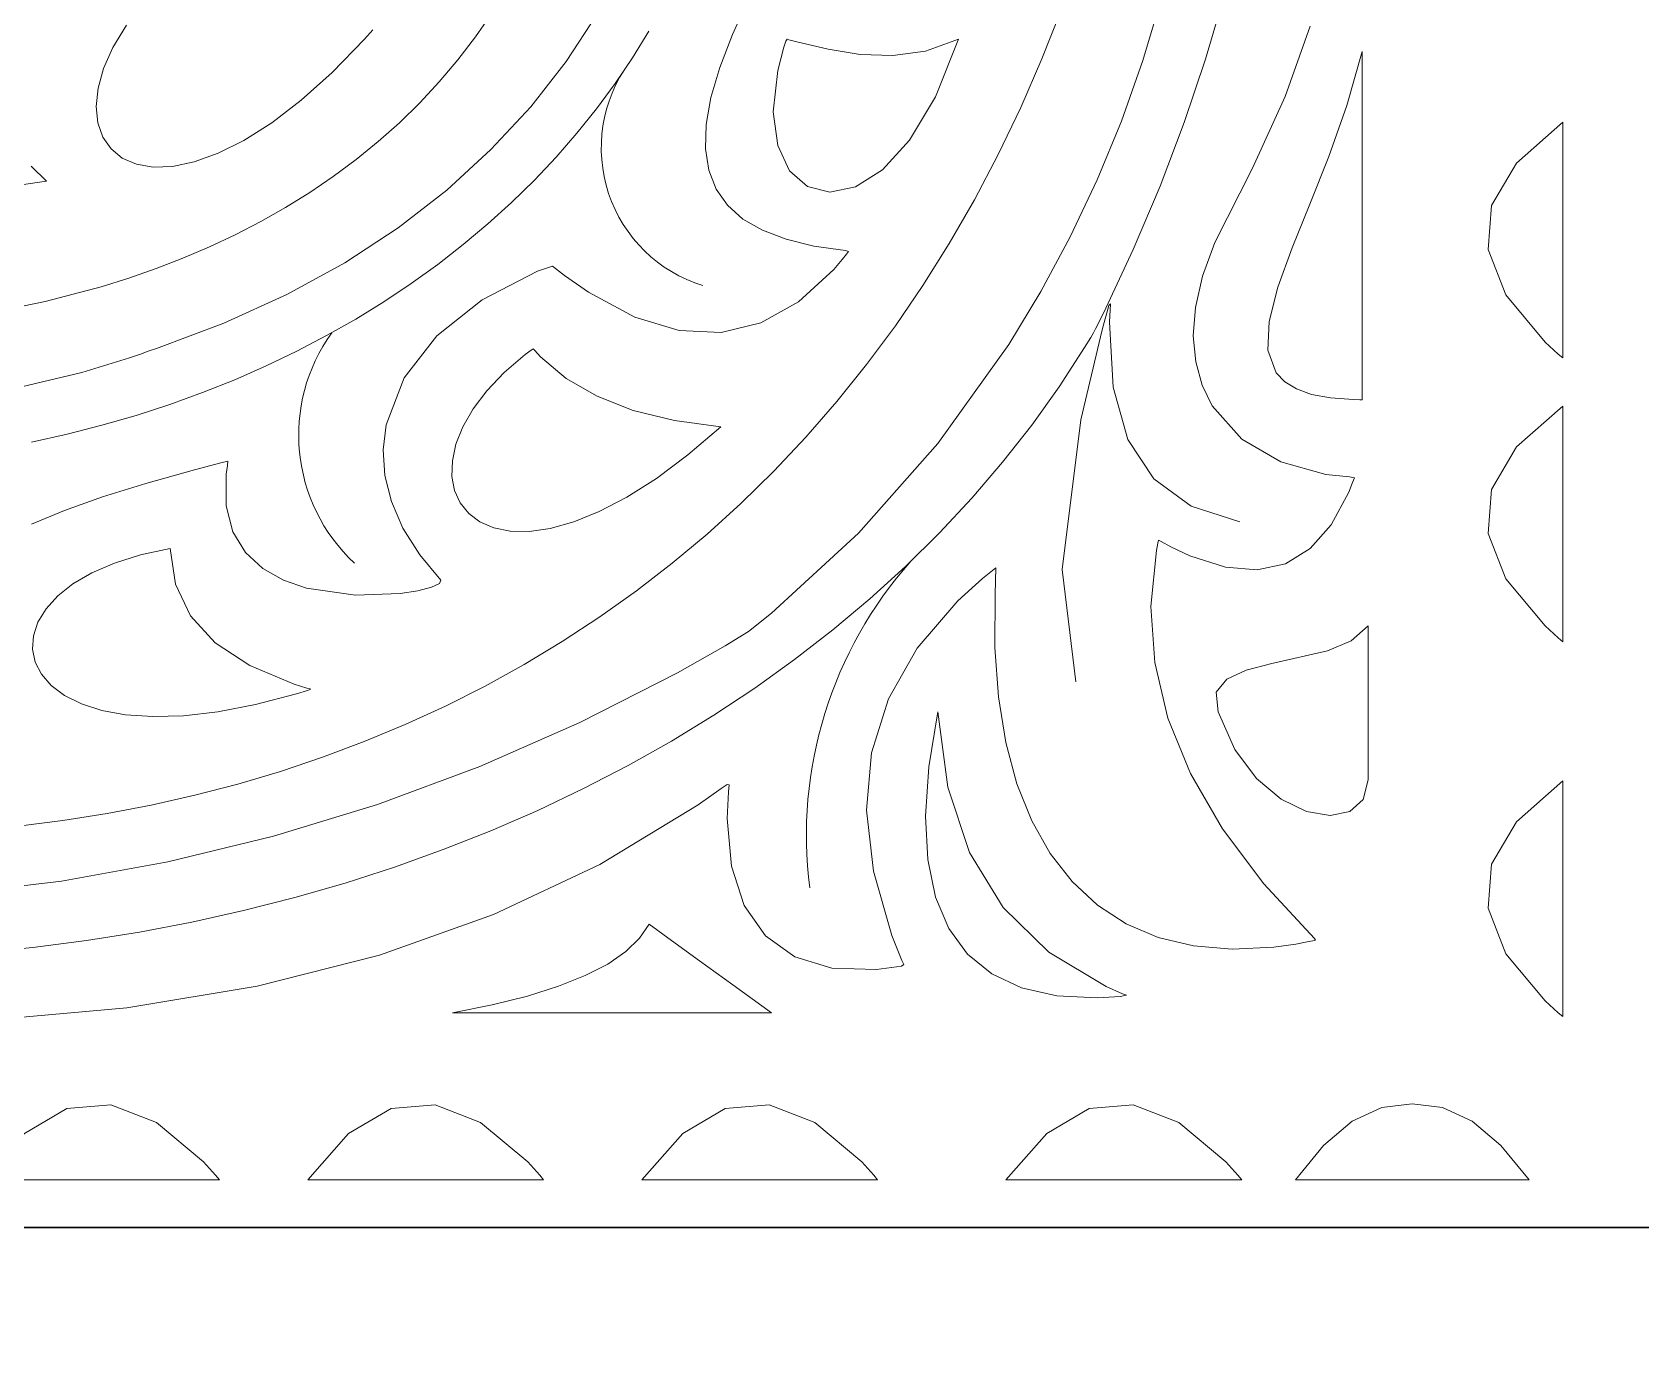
# Model space of a CAD drawing. Header units: inches. Extents: x 249 to 1192, y -18 to 440.
# Drawn here: x 614.4632 to 614.8867, y 260.1059 to 260.4527 of the extents above; entities that cross this region are included whole.
import ezdxf

# ---------------------------------------------------------------- set-up
doc = ezdxf.new("R2010")
doc.units = ezdxf.units.IN
doc.header["$MEASUREMENT"] = 0
doc.layers.add('KACA', color=141, linetype='Continuous', lineweight=30)
doc.layers.add('KOLOM', color=5, linetype='Continuous')

# ---------------------------------------------------------------- blocks, each defined once
blk = doc.blocks.new('GORGA')
blk.add_lwpolyline([(366.59218, 151.19092), (367.59218, 151.19092), (367.59218, 149.19092), (366.59218, 149.19092)], close=True)
blk.add_lwpolyline([(366.59218, 151.19092), (367.59218, 151.19092), (367.59218, 149.19092), (366.59218, 149.19092)], close=True)
at = {"lineweight": 9}
for points in [[(366.73997, 149.51471), (366.74485, 149.49826), (366.75049, 149.48229), (366.75687, 149.4668), (366.76395, 149.45182), (366.77171, 149.43738), (366.78012, 149.42348), (366.79878, 149.39741), (366.81968, 149.37376), (366.84262, 149.35269), (366.84865, 149.34784), (366.85483, 149.34408), (366.86737, 149.33698), (366.89302, 149.32389), (366.91936, 149.31233), (366.94627, 149.30234), (366.97367, 149.29396), (367.00145, 149.28721), (367.0295, 149.28214), (367.05773, 149.27877)], [(366.8885, 149.5104), (366.89667, 149.49795), (366.90598, 149.48606), (366.91644, 149.47476), (366.92807, 149.46412), (366.94089, 149.45417), (366.95492, 149.44498), (366.97019, 149.43658), (366.98671, 149.42904), (367.0045, 149.4224), (367.0061, 149.42186), (367.00689, 149.42157), (367.00846, 149.42101), (367.0116, 149.41993), (367.02409, 149.41604), (367.04863, 149.41027)], [(366.73997, 149.51471), (366.74485, 149.49826), (366.75049, 149.48229), (366.75687, 149.4668), (366.76395, 149.45182), (366.77171, 149.43738), (366.78012, 149.42348), (366.79878, 149.39741), (366.81968, 149.37376), (366.84262, 149.35269), (366.84865, 149.34784), (366.85483, 149.34408), (366.86737, 149.33698), (366.89302, 149.32389), (366.91936, 149.31233), (366.94627, 149.30234), (366.97367, 149.29396), (367.00145, 149.28721), (367.0295, 149.28214), (367.05773, 149.27877)], [(366.8885, 149.5104), (366.89667, 149.49795), (366.90598, 149.48606), (366.91644, 149.47476), (366.92807, 149.46412), (366.94089, 149.45417), (366.95492, 149.44498), (366.97019, 149.43658), (366.98671, 149.42904), (367.0045, 149.4224), (367.0061, 149.42186), (367.00689, 149.42157), (367.00846, 149.42101), (367.0116, 149.41993), (367.02409, 149.41604), (367.04863, 149.41027)], [(367.04009, 149.4655), (367.03342, 149.46642), (367.0375, 149.47038)], [(367.0374, 149.37612), (367.02869, 149.37974), (367.01867, 149.3833), (367.00728, 149.38685), (366.99447, 149.39043), (366.98752, 149.39225), (366.98573, 149.3927), (366.9858, 149.39162), (366.98612, 149.38928), (366.98613, 149.38094), (366.98434, 149.37411), (366.98102, 149.36867), (366.97649, 149.36446), (366.97104, 149.36136), (366.96496, 149.35924), (366.95213, 149.3574), (366.94037, 149.35786), (366.93564, 149.35862), (366.93206, 149.35955), (366.92995, 149.36053), (366.92959, 149.36141), (366.93517, 149.36809), (366.9396, 149.37512), (366.94263, 149.38209), (366.94433, 149.38897), (366.94477, 149.39571), (366.94402, 149.40227), (366.93927, 149.41465), (366.93066, 149.42576), (366.91878, 149.43524), (366.90422, 149.44273), (366.90027, 149.44408), (366.89706, 149.44159), (366.89074, 149.43719), (366.87854, 149.43064), (366.86692, 149.42712), (366.85588, 149.42662), (366.84541, 149.42914), (366.83552, 149.43467), (366.82621, 149.44323), (366.82397, 149.44584), (366.82287, 149.44722), (366.82232, 149.44792), (366.82309, 149.44816), (366.83147, 149.44938), (366.83877, 149.45115), (366.84498, 149.45352), (366.85011, 149.45649), (366.85417, 149.4601), (366.85717, 149.46437), (366.85909, 149.46932), (366.85996, 149.47497), (366.85977, 149.48135), (366.85852, 149.48849), (366.85623, 149.49639), (366.8529, 149.5051), (366.84852, 149.51463)], [(367.04867, 149.24555), (367.01227, 149.24876), (366.97798, 149.25446), (366.9458, 149.26265), (366.91573, 149.27334), (366.88778, 149.28652), (366.86194, 149.30219), (366.85581, 149.3065), (366.8543, 149.3076), (366.85375, 149.3075), (366.85392, 149.30566), (366.85426, 149.29859), (366.85316, 149.28605), (366.84978, 149.27573), (366.84418, 149.26775), (366.83646, 149.2622), (366.82668, 149.25922), (366.81494, 149.2589), (366.80836, 149.25978), (366.80779, 149.26014), (366.80827, 149.26125), (366.8092, 149.26346), (366.81091, 149.26783), (366.81579, 149.28476), (366.81756, 149.30079), (366.81623, 149.31592), (366.81178, 149.33016), (366.80422, 149.34349), (366.79356, 149.35592), (366.78706, 149.3618), (366.78352, 149.36465), (366.78376, 149.3577), (366.78383, 149.34366), (366.78288, 149.33063), (366.78092, 149.31866), (366.77799, 149.30777), (366.77409, 149.29801), (366.76925, 149.28941), (366.76348, 149.282), (366.7568, 149.27583), (366.74922, 149.27093), (366.74078, 149.26733), (366.73148, 149.26508), (366.72134, 149.26421), (366.71038, 149.26475), (366.7046, 149.26556), (366.70163, 149.26611), (366.70013, 149.26641), (366.69937, 149.26658), (366.69971, 149.267), (366.71303, 149.28142), (366.7239, 149.29591), (366.7323, 149.31046), (366.73824, 149.32506), (366.74172, 149.33973), (366.74274, 149.35446), (366.74129, 149.36924), (366.74094, 149.37109), (366.74072, 149.37193), (366.74006, 149.37156), (366.73746, 149.37015), (366.73244, 149.36778), (366.72311, 149.36478), (366.71473, 149.3641), (366.70729, 149.36573), (366.7008, 149.36969), (366.69525, 149.37597), (366.69064, 149.38456), (366.68964, 149.38707), (366.68916, 149.38838), (366.69043, 149.38863), (366.69669, 149.38925), (366.70857, 149.39253), (366.71883, 149.39855), (366.72658, 149.40732), (366.72924, 149.41275), (366.73094, 149.41887), (366.73157, 149.42569), (366.73102, 149.4332), (366.72918, 149.44141), (366.72593, 149.45033), (366.71599, 149.46984), (366.70743, 149.48877), (366.70085, 149.50732)], [(367.04009, 149.4655), (367.03342, 149.46642), (367.0375, 149.47038)], [(367.0374, 149.37612), (367.02869, 149.37974), (367.01867, 149.3833), (367.00728, 149.38685), (366.99447, 149.39043), (366.98752, 149.39225), (366.98573, 149.3927), (366.9858, 149.39162), (366.98612, 149.38928), (366.98613, 149.38094), (366.98434, 149.37411), (366.98102, 149.36867), (366.97649, 149.36446), (366.97104, 149.36136), (366.96496, 149.35924), (366.95213, 149.3574), (366.94037, 149.35786), (366.93564, 149.35862), (366.93206, 149.35955), (366.92995, 149.36053), (366.92959, 149.36141), (366.93517, 149.36809), (366.9396, 149.37512), (366.94263, 149.38209), (366.94433, 149.38897), (366.94477, 149.39571), (366.94402, 149.40227), (366.93927, 149.41465), (366.93066, 149.42576), (366.91878, 149.43524), (366.90422, 149.44273), (366.90027, 149.44408), (366.89706, 149.44159), (366.89074, 149.43719), (366.87854, 149.43064), (366.86692, 149.42712), (366.85588, 149.42662), (366.84541, 149.42914), (366.83552, 149.43467), (366.82621, 149.44323), (366.82397, 149.44584), (366.82287, 149.44722), (366.82232, 149.44792), (366.82309, 149.44816), (366.83147, 149.44938), (366.83877, 149.45115), (366.84498, 149.45352), (366.85011, 149.45649), (366.85417, 149.4601), (366.85717, 149.46437), (366.85909, 149.46932), (366.85996, 149.47497), (366.85977, 149.48135), (366.85852, 149.48849), (366.85623, 149.49639), (366.8529, 149.5051), (366.84852, 149.51463)], [(367.04867, 149.24555), (367.01227, 149.24876), (366.97798, 149.25446), (366.9458, 149.26265), (366.91573, 149.27334), (366.88778, 149.28652), (366.86194, 149.30219), (366.85581, 149.3065), (366.8543, 149.3076), (366.85375, 149.3075), (366.85392, 149.30566), (366.85426, 149.29859), (366.85316, 149.28605), (366.84978, 149.27573), (366.84418, 149.26775), (366.83646, 149.2622), (366.82668, 149.25922), (366.81494, 149.2589), (366.80836, 149.25978), (366.80779, 149.26014), (366.80827, 149.26125), (366.8092, 149.26346), (366.81091, 149.26783), (366.81579, 149.28476), (366.81756, 149.30079), (366.81623, 149.31592), (366.81178, 149.33016), (366.80422, 149.34349), (366.79356, 149.35592), (366.78706, 149.3618), (366.78352, 149.36465), (366.78376, 149.3577), (366.78383, 149.34366), (366.78288, 149.33063), (366.78092, 149.31866), (366.77799, 149.30777), (366.77409, 149.29801), (366.76925, 149.28941), (366.76348, 149.282), (366.7568, 149.27583), (366.74922, 149.27093), (366.74078, 149.26733), (366.73148, 149.26508), (366.72134, 149.26421), (366.71038, 149.26475), (366.7046, 149.26556), (366.70163, 149.26611), (366.70013, 149.26641), (366.69937, 149.26658), (366.69971, 149.267), (366.71303, 149.28142), (366.7239, 149.29591), (366.7323, 149.31046), (366.73824, 149.32506), (366.74172, 149.33973), (366.74274, 149.35446), (366.74129, 149.36924), (366.74094, 149.37109), (366.74072, 149.37193), (366.74006, 149.37156), (366.73746, 149.37015), (366.73244, 149.36778), (366.72311, 149.36478), (366.71473, 149.3641), (366.70729, 149.36573), (366.7008, 149.36969), (366.69525, 149.37597), (366.69064, 149.38456), (366.68964, 149.38707), (366.68916, 149.38838), (366.69043, 149.38863), (366.69669, 149.38925), (366.70857, 149.39253), (366.71883, 149.39855), (366.72658, 149.40732), (366.72924, 149.41275), (366.73094, 149.41887), (366.73157, 149.42569), (366.73102, 149.4332), (366.72918, 149.44141), (366.72593, 149.45033), (366.71599, 149.46984), (366.70743, 149.48877), (366.70085, 149.50732)], [(367.05127, 149.26332), (367.03704, 149.26469), (367.02293, 149.26649), (367.00897, 149.26871), (366.99516, 149.27133), (366.98153, 149.27436), (366.96808, 149.27779), (366.95484, 149.28162), (366.9418, 149.28584), (366.929, 149.29044), (366.91644, 149.29542), (366.90414, 149.30077), (366.8921, 149.3065), (366.88036, 149.31259), (366.86891, 149.31903), (366.85778, 149.32584), (366.84698, 149.33299), (366.83652, 149.34049), (366.82642, 149.34833), (366.81668, 149.3565), (366.80734, 149.365), (366.79839, 149.37382), (366.78986, 149.38296), (366.78176, 149.39242), (366.7741, 149.40219), (366.7669, 149.41226), (366.76017, 149.42263), (366.75856, 149.42527), (366.75785, 149.4265), (366.75733, 149.42754), (366.75525, 149.43172), (366.74741, 149.44844), (366.74031, 149.46516), (366.73395, 149.48189), (366.72833, 149.49863), (366.72344, 149.51538)], [(367.05127, 149.26332), (367.03704, 149.26469), (367.02293, 149.26649), (367.00897, 149.26871), (366.99516, 149.27133), (366.98153, 149.27436), (366.96808, 149.27779), (366.95484, 149.28162), (366.9418, 149.28584), (366.929, 149.29044), (366.91644, 149.29542), (366.90414, 149.30077), (366.8921, 149.3065), (366.88036, 149.31259), (366.86891, 149.31903), (366.85778, 149.32584), (366.84698, 149.33299), (366.83652, 149.34049), (366.82642, 149.34833), (366.81668, 149.3565), (366.80734, 149.365), (366.79839, 149.37382), (366.78986, 149.38296), (366.78176, 149.39242), (366.7741, 149.40219), (366.7669, 149.41226), (366.76017, 149.42263), (366.75856, 149.42527), (366.75785, 149.4265), (366.75733, 149.42754), (366.75525, 149.43172), (366.74741, 149.44844), (366.74031, 149.46516), (366.73395, 149.48189), (366.72833, 149.49863), (366.72344, 149.51538)], [(366.87484, 149.50599), (366.87916, 149.49898), (366.88377, 149.49216), (366.88866, 149.48552), (366.89384, 149.47906), (366.89929, 149.4728), (366.90501, 149.46673), (366.91099, 149.46087), (366.91722, 149.45521), (366.92371, 149.44976), (366.93044, 149.44452), (366.93741, 149.4395), (366.94461, 149.4347), (366.95203, 149.43013), (366.95968, 149.42578), (366.96754, 149.42167), (366.9756, 149.4178), (366.98387, 149.41418), (366.99233, 149.4108), (367.00098, 149.40767), (367.00982, 149.40479), (367.01883, 149.40218), (367.02801, 149.39983), (367.03735, 149.39775)], [(366.87484, 149.50599), (366.87916, 149.49898), (366.88377, 149.49216), (366.88866, 149.48552), (366.89384, 149.47906), (366.89929, 149.4728), (366.90501, 149.46673), (366.91099, 149.46087), (366.91722, 149.45521), (366.92371, 149.44976), (366.93044, 149.44452), (366.93741, 149.4395), (366.94461, 149.4347), (366.95203, 149.43013), (366.95968, 149.42578), (366.96754, 149.42167), (366.9756, 149.4178), (366.98387, 149.41418), (366.99233, 149.4108), (367.00098, 149.40767), (367.00982, 149.40479), (367.01883, 149.40218), (367.02801, 149.39983), (367.03735, 149.39775)], [(367.0488, 149.43173), (367.03379, 149.43475), (367.01901, 149.43864), (367.01174, 149.44093), (367.00457, 149.44344), (366.9975, 149.44618), (366.99054, 149.44916), (366.98372, 149.45237), (366.97703, 149.45583), (366.9705, 149.45954), (366.96414, 149.46349), (366.95794, 149.46769), (366.95194, 149.47215), (366.94613, 149.47687), (366.94054, 149.48185), (366.93516, 149.48709), (366.93003, 149.49261), (366.92513, 149.49839), (366.92049, 149.50445), (366.91613, 149.51079)], [(367.04084, 149.29663), (367.02909, 149.2981), (367.01743, 149.29994), (367.00587, 149.30215), (366.99441, 149.30474), (366.98306, 149.3077), (366.97184, 149.31103), (366.96076, 149.31475), (366.94982, 149.31886), (366.93904, 149.32335), (366.92842, 149.32823), (366.91798, 149.3335), (366.90772, 149.33916), (366.89766, 149.34523), (366.8878, 149.35169), (366.87816, 149.35856), (366.86875, 149.36584), (366.85957, 149.37352), (366.85063, 149.38162), (366.84195, 149.39013), (366.83354, 149.39906), (366.8254, 149.40841), (366.81755, 149.41818), (366.80999, 149.42837), (366.80274, 149.439), (366.7958, 149.45005), (366.78919, 149.46154), (366.78291, 149.47347), (366.77698, 149.48584), (366.77141, 149.49864), (366.7662, 149.5119)], [(367.0488, 149.43173), (367.03379, 149.43475), (367.01901, 149.43864), (367.01174, 149.44093), (367.00457, 149.44344), (366.9975, 149.44618), (366.99054, 149.44916), (366.98372, 149.45237), (366.97703, 149.45583), (366.9705, 149.45954), (366.96414, 149.46349), (366.95794, 149.46769), (366.95194, 149.47215), (366.94613, 149.47687), (366.94054, 149.48185), (366.93516, 149.48709), (366.93003, 149.49261), (366.92513, 149.49839), (366.92049, 149.50445), (366.91613, 149.51079)], [(367.04084, 149.29663), (367.02909, 149.2981), (367.01743, 149.29994), (367.00587, 149.30215), (366.99441, 149.30474), (366.98306, 149.3077), (366.97184, 149.31103), (366.96076, 149.31475), (366.94982, 149.31886), (366.93904, 149.32335), (366.92842, 149.32823), (366.91798, 149.3335), (366.90772, 149.33916), (366.89766, 149.34523), (366.8878, 149.35169), (366.87816, 149.35856), (366.86875, 149.36584), (366.85957, 149.37352), (366.85063, 149.38162), (366.84195, 149.39013), (366.83354, 149.39906), (366.8254, 149.40841), (366.81755, 149.41818), (366.80999, 149.42837), (366.80274, 149.439), (366.7958, 149.45005), (366.78919, 149.46154), (366.78291, 149.47347), (366.77698, 149.48584), (366.77141, 149.49864), (366.7662, 149.5119)], [(367.0124, 149.50751), (367.01593, 149.50169), (367.0184, 149.49613), (367.01986, 149.49092), (367.02035, 149.48612), (367.01991, 149.48181), (367.01859, 149.47806), (367.01643, 149.47495), (367.01348, 149.47255), (367.00977, 149.47093), (367.00535, 149.47018), (367.00027, 149.47035), (366.99456, 149.47153), (366.98828, 149.47379), (366.98146, 149.47721), (366.97414, 149.48185), (366.96638, 149.48779), (366.95821, 149.49511), (366.94968, 149.50388), (366.9475, 149.50631)], [(367.0124, 149.50751), (367.01593, 149.50169), (367.0184, 149.49613), (367.01986, 149.49092), (367.02035, 149.48612), (367.01991, 149.48181), (367.01859, 149.47806), (367.01643, 149.47495), (367.01348, 149.47255), (367.00977, 149.47093), (367.00535, 149.47018), (367.00027, 149.47035), (366.99456, 149.47153), (366.98828, 149.47379), (366.98146, 149.47721), (366.97414, 149.48185), (366.96638, 149.48779), (366.95821, 149.49511), (366.94968, 149.50388), (366.9475, 149.50631)], [(366.71928, 149.37677), (366.73214, 149.38087), (366.74197, 149.38806), (366.74881, 149.39846), (366.75268, 149.41219), (366.75359, 149.42936), (366.75336, 149.4342), (366.75384, 149.43371), (366.75557, 149.42734), (366.76117, 149.40362), (366.76609, 149.36419), (366.76247, 149.33463)], [(366.71928, 149.37677), (366.73214, 149.38087), (366.74197, 149.38806), (366.74881, 149.39846), (366.75268, 149.41219), (366.75359, 149.42936), (366.75336, 149.4342), (366.75384, 149.43371), (366.75557, 149.42734), (366.76117, 149.40362), (366.76609, 149.36419), (366.76247, 149.33463)]]:
    blk.add_lwpolyline(points, dxfattribs=at)
for points in [[(366.68714, 149.50058), (366.69112, 149.48638), (366.69588, 149.47294), (366.70087, 149.46039), (366.70552, 149.44888), (366.70929, 149.43854), (366.71162, 149.42951), (366.71195, 149.42194), (366.70974, 149.41597), (366.7075, 149.41362), (366.70441, 149.41173), (366.70042, 149.4103), (366.69543, 149.40937), (366.6894, 149.40893), (366.68772, 149.40891), (366.68714, 149.40891), (366.68714, 149.40897), (366.68714, 149.40993), (366.68714, 149.41195), (366.68714, 149.41492), (366.68714, 149.42323), (366.68714, 149.43395), (366.68714, 149.44619), (366.68714, 149.47157), (366.68714, 149.4829), (366.68714, 149.49212), (366.68714, 149.49565), (366.68714, 149.49831), (366.68714, 149.49999), (366.68714, 149.50058)], [(366.68714, 149.50058), (366.69112, 149.48638), (366.69588, 149.47294), (366.70087, 149.46039), (366.70552, 149.44888), (366.70929, 149.43854), (366.71162, 149.42951), (366.71195, 149.42194), (366.70974, 149.41597), (366.7075, 149.41362), (366.70441, 149.41173), (366.70042, 149.4103), (366.69543, 149.40937), (366.6894, 149.40893), (366.68772, 149.40891), (366.68714, 149.40891), (366.68714, 149.40897), (366.68714, 149.40993), (366.68714, 149.41195), (366.68714, 149.41492), (366.68714, 149.42323), (366.68714, 149.43395), (366.68714, 149.44619), (366.68714, 149.47157), (366.68714, 149.4829), (366.68714, 149.49212), (366.68714, 149.49565), (366.68714, 149.49831), (366.68714, 149.49999), (366.68714, 149.50058)], [(366.79339, 149.50386), (366.79945, 149.48869), (366.80625, 149.47729), (366.8134, 149.46945), (366.82052, 149.46494), (366.82723, 149.46355), (366.83313, 149.46505), (366.83784, 149.46922), (366.84097, 149.47585), (366.84214, 149.48472), (366.84095, 149.4956), (366.83936, 149.50173), (366.83885, 149.50332), (366.8385, 149.50382), (366.83799, 149.50369), (366.83596, 149.50316), (366.8277, 149.50121), (366.81924, 149.49985), (366.81066, 149.49954), (366.80202, 149.50072), (366.79339, 149.50386)], [(366.79339, 149.50386), (366.79945, 149.48869), (366.80625, 149.47729), (366.8134, 149.46945), (366.82052, 149.46494), (366.82723, 149.46355), (366.83313, 149.46505), (366.83784, 149.46922), (366.84097, 149.47585), (366.84214, 149.48472), (366.84095, 149.4956), (366.83936, 149.50173), (366.83885, 149.50332), (366.8385, 149.50382), (366.83799, 149.50369), (366.83596, 149.50316), (366.8277, 149.50121), (366.81924, 149.49985), (366.81066, 149.49954), (366.80202, 149.50072), (366.79339, 149.50386)], [(366.63427, 149.48199), (366.64649, 149.47123), (366.65306, 149.46006), (366.654, 149.44848), (366.6493, 149.43649), (366.63897, 149.42409), (366.6355, 149.42093), (366.63427, 149.41991), (366.63427, 149.42056), (366.63427, 149.42957), (366.63427, 149.46233), (366.63427, 149.47625), (366.63427, 149.48199)], [(366.63427, 149.48199), (366.64649, 149.47123), (366.65306, 149.46006), (366.654, 149.44848), (366.6493, 149.43649), (366.63897, 149.42409), (366.6355, 149.42093), (366.63427, 149.41991), (366.63427, 149.42056), (366.63427, 149.42957), (366.63427, 149.46233), (366.63427, 149.47625), (366.63427, 149.48199)], [(366.85595, 149.40179), (366.86465, 149.39436), (366.8729, 149.3882), (366.88066, 149.38327), (366.88793, 149.37947), (366.89466, 149.37675), (366.90083, 149.37503), (366.90641, 149.37424), (366.91137, 149.3743), (366.91569, 149.37515), (366.91935, 149.37672), (366.9223, 149.37893), (366.92453, 149.38172), (366.926, 149.385), (366.9267, 149.38872), (366.92659, 149.3928), (366.92564, 149.39716), (366.92383, 149.40174), (366.92113, 149.40647), (366.91751, 149.41127), (366.91294, 149.41608), (366.90741, 149.42082), (366.90587, 149.42198), (366.90531, 149.42234), (366.90522, 149.42223), (366.90487, 149.42183), (366.90338, 149.42024), (366.8966, 149.41451), (366.88847, 149.4098), (366.87898, 149.40611), (366.86814, 149.40344), (366.85595, 149.40179)], [(366.85595, 149.40179), (366.86465, 149.39436), (366.8729, 149.3882), (366.88066, 149.38327), (366.88793, 149.37947), (366.89466, 149.37675), (366.90083, 149.37503), (366.90641, 149.37424), (366.91137, 149.3743), (366.91569, 149.37515), (366.91935, 149.37672), (366.9223, 149.37893), (366.92453, 149.38172), (366.926, 149.385), (366.9267, 149.38872), (366.92659, 149.3928), (366.92564, 149.39716), (366.92383, 149.40174), (366.92113, 149.40647), (366.91751, 149.41127), (366.91294, 149.41608), (366.90741, 149.42082), (366.90587, 149.42198), (366.90531, 149.42234), (366.90522, 149.42223), (366.90487, 149.42183), (366.90338, 149.42024), (366.8966, 149.41451), (366.88847, 149.4098), (366.87898, 149.40611), (366.86814, 149.40344), (366.85595, 149.40179)], [(366.63427, 149.40722), (366.64649, 149.39646), (366.65306, 149.38529), (366.654, 149.37371), (366.6493, 149.36172), (366.63897, 149.34932), (366.6355, 149.34616), (366.63427, 149.34514), (366.63427, 149.34579), (366.63427, 149.3548), (366.63427, 149.38756), (366.63427, 149.40149), (366.63427, 149.40722)], [(366.63427, 149.40722), (366.64649, 149.39646), (366.65306, 149.38529), (366.654, 149.37371), (366.6493, 149.36172), (366.63897, 149.34932), (366.6355, 149.34616), (366.63427, 149.34514), (366.63427, 149.34579), (366.63427, 149.3548), (366.63427, 149.38756), (366.63427, 149.40149), (366.63427, 149.40722)], [(367.00083, 149.36969), (367.00868, 149.36805), (367.01556, 149.3659), (367.02149, 149.36333), (367.02646, 149.36041), (367.03048, 149.35722), (367.03355, 149.35383), (367.03567, 149.35032), (367.03684, 149.34676), (367.03708, 149.34324), (367.03638, 149.33983), (367.03474, 149.3366), (367.03217, 149.33364), (367.02867, 149.33102), (367.02425, 149.32881), (367.0189, 149.3271), (367.01263, 149.32596), (367.00545, 149.32546), (366.99735, 149.32569), (366.98834, 149.32671), (366.97842, 149.32862), (366.96759, 149.33147), (366.96475, 149.33234), (366.96386, 149.33267), (366.96407, 149.33273), (366.96493, 149.33298), (366.96825, 149.33402), (366.97992, 149.3389), (366.98901, 149.34491), (366.99553, 149.35204), (366.99947, 149.3603), (367.00083, 149.36969)], [(367.00083, 149.36969), (367.00868, 149.36805), (367.01556, 149.3659), (367.02149, 149.36333), (367.02646, 149.36041), (367.03048, 149.35722), (367.03355, 149.35383), (367.03567, 149.35032), (367.03684, 149.34676), (367.03708, 149.34324), (367.03638, 149.33983), (367.03474, 149.3366), (367.03217, 149.33364), (367.02867, 149.33102), (367.02425, 149.32881), (367.0189, 149.3271), (367.01263, 149.32596), (367.00545, 149.32546), (366.99735, 149.32569), (366.98834, 149.32671), (366.97842, 149.32862), (366.96759, 149.33147), (366.96475, 149.33234), (366.96386, 149.33267), (366.96407, 149.33273), (366.96493, 149.33298), (366.96825, 149.33402), (366.97992, 149.3389), (366.98901, 149.34491), (366.99553, 149.35204), (366.99947, 149.3603), (367.00083, 149.36969)], [(366.68556, 149.34937), (366.68556, 149.34763), (366.68556, 149.34303), (366.68556, 149.32909), (366.68556, 149.31515), (366.68556, 149.31056), (366.68556, 149.30881), (366.68687, 149.30359), (366.6904, 149.30044), (366.69556, 149.29938), (366.70176, 149.30046), (366.7084, 149.3037), (366.7149, 149.30913), (366.72065, 149.3168), (366.72506, 149.32672), (366.72554, 149.33186), (366.72278, 149.33536), (366.71764, 149.33772), (366.71094, 149.33942), (366.69629, 149.34278), (366.69001, 149.34543), (366.68556, 149.34937)], [(366.68556, 149.34937), (366.68556, 149.34763), (366.68556, 149.34303), (366.68556, 149.32909), (366.68556, 149.31515), (366.68556, 149.31056), (366.68556, 149.30881), (366.68687, 149.30359), (366.6904, 149.30044), (366.69556, 149.29938), (366.70176, 149.30046), (366.7084, 149.3037), (366.7149, 149.30913), (366.72065, 149.3168), (366.72506, 149.32672), (366.72554, 149.33186), (366.72278, 149.33536), (366.71764, 149.33772), (366.71094, 149.33942), (366.69629, 149.34278), (366.69001, 149.34543), (366.68556, 149.34937)], [(366.79883, 149.32672), (366.80115, 149.31219), (366.80202, 149.29922), (366.80144, 149.2878), (366.79941, 149.27794), (366.79593, 149.26963), (366.79099, 149.26287), (366.78461, 149.25768), (366.77677, 149.25403), (366.76749, 149.25194), (366.75675, 149.25141), (366.75084, 149.25172), (366.74915, 149.25206), (366.75025, 149.25249), (366.75451, 149.25435), (366.76961, 149.26343), (366.78159, 149.27521), (366.79045, 149.28969), (366.7962, 149.30686), (366.79883, 149.32672)], [(366.79883, 149.32672), (366.80115, 149.31219), (366.80202, 149.29922), (366.80144, 149.2878), (366.79941, 149.27794), (366.79593, 149.26963), (366.79099, 149.26287), (366.78461, 149.25768), (366.77677, 149.25403), (366.76749, 149.25194), (366.75675, 149.25141), (366.75084, 149.25172), (366.74915, 149.25206), (366.75025, 149.25249), (366.75451, 149.25435), (366.76961, 149.26343), (366.78159, 149.27521), (366.79045, 149.28969), (366.7962, 149.30686), (366.79883, 149.32672)], [(366.63427, 149.30852), (366.64649, 149.29776), (366.65306, 149.28659), (366.654, 149.27501), (366.6493, 149.26302), (366.63897, 149.25062), (366.6355, 149.24746), (366.63427, 149.24645), (366.63427, 149.2471), (366.63427, 149.25611), (366.63427, 149.28887), (366.63427, 149.30279), (366.63427, 149.30852)], [(366.63427, 149.30852), (366.64649, 149.29776), (366.65306, 149.28659), (366.654, 149.27501), (366.6493, 149.26302), (366.63897, 149.25062), (366.6355, 149.24746), (366.63427, 149.24645), (366.63427, 149.2471), (366.63427, 149.25611), (366.63427, 149.28887), (366.63427, 149.30279), (366.63427, 149.30852)], [(366.87482, 149.27083), (366.86888, 149.26651), (366.86154, 149.26116), (366.85279, 149.2548), (366.84263, 149.24741), (366.84357, 149.24741), (366.84624, 149.24741), (366.85037, 149.24741), (366.85574, 149.24741), (366.86209, 149.24741), (366.86918, 149.24741), (366.88458, 149.24741), (366.89998, 149.24741), (366.90707, 149.24741), (366.91342, 149.24741), (366.91879, 149.24741), (366.92292, 149.24741), (366.92559, 149.24741), (366.92653, 149.24741), (366.91609, 149.24952), (366.9068, 149.25187), (366.89863, 149.25444), (366.8916, 149.25725), (366.8857, 149.2603), (366.88094, 149.26357), (366.87731, 149.26708), (366.87482, 149.27083)], [(366.87482, 149.27083), (366.86888, 149.26651), (366.86154, 149.26116), (366.85279, 149.2548), (366.84263, 149.24741), (366.84357, 149.24741), (366.84624, 149.24741), (366.85037, 149.24741), (366.85574, 149.24741), (366.86209, 149.24741), (366.86918, 149.24741), (366.88458, 149.24741), (366.89998, 149.24741), (366.90707, 149.24741), (366.91342, 149.24741), (366.91879, 149.24741), (366.92292, 149.24741), (366.92559, 149.24741), (366.92653, 149.24741), (366.91609, 149.24952), (366.9068, 149.25187), (366.89863, 149.25444), (366.8916, 149.25725), (366.8857, 149.2603), (366.88094, 149.26357), (366.87731, 149.26708), (366.87482, 149.27083)], [(366.70471, 149.2035), (366.70402, 149.2035), (366.70207, 149.2035), (366.69904, 149.2035), (366.6951, 149.2035), (366.68525, 149.2035), (366.67396, 149.2035), (366.66267, 149.2035), (366.65282, 149.2035), (366.64888, 149.2035), (366.64585, 149.2035), (366.6439, 149.2035), (366.64321, 149.2035), (366.6506, 149.21254), (366.65819, 149.21889), (366.66598, 149.22255), (366.67396, 149.22351), (366.68194, 149.22255), (366.68973, 149.21889), (366.69732, 149.21254), (366.70471, 149.2035)], [(366.70471, 149.2035), (366.70402, 149.2035), (366.70207, 149.2035), (366.69904, 149.2035), (366.6951, 149.2035), (366.68525, 149.2035), (366.67396, 149.2035), (366.66267, 149.2035), (366.65282, 149.2035), (366.64888, 149.2035), (366.64585, 149.2035), (366.6439, 149.2035), (366.64321, 149.2035), (366.6506, 149.21254), (366.65819, 149.21889), (366.66598, 149.22255), (366.67396, 149.22351), (366.68194, 149.22255), (366.68973, 149.21889), (366.69732, 149.21254), (366.70471, 149.2035)], [(366.78092, 149.2035), (366.77016, 149.21571), (366.75899, 149.22229), (366.74741, 149.22323), (366.73542, 149.21853), (366.72302, 149.20819), (366.71986, 149.20473), (366.71884, 149.2035), (366.7195, 149.2035), (366.72851, 149.2035), (366.76127, 149.2035), (366.77519, 149.2035), (366.78092, 149.2035)], [(366.78092, 149.2035), (366.77016, 149.21571), (366.75899, 149.22229), (366.74741, 149.22323), (366.73542, 149.21853), (366.72302, 149.20819), (366.71986, 149.20473), (366.71884, 149.2035), (366.7195, 149.2035), (366.72851, 149.2035), (366.76127, 149.2035), (366.77519, 149.2035), (366.78092, 149.2035)], [(366.87673, 149.2035), (366.86597, 149.21571), (366.8548, 149.22229), (366.84322, 149.22323), (366.83123, 149.21853), (366.81883, 149.20819), (366.81567, 149.20473), (366.81465, 149.2035), (366.8153, 149.2035), (366.82431, 149.2035), (366.85707, 149.2035), (366.871, 149.2035), (366.87673, 149.2035)], [(366.87673, 149.2035), (366.86597, 149.21571), (366.8548, 149.22229), (366.84322, 149.22323), (366.83123, 149.21853), (366.81883, 149.20819), (366.81567, 149.20473), (366.81465, 149.2035), (366.8153, 149.2035), (366.82431, 149.2035), (366.85707, 149.2035), (366.871, 149.2035), (366.87673, 149.2035)], [(366.96467, 149.2035), (366.95391, 149.21571), (366.94274, 149.22229), (366.93116, 149.22323), (366.91917, 149.21853), (366.90677, 149.20819), (366.90361, 149.20473), (366.90259, 149.2035), (366.90324, 149.2035), (366.91225, 149.2035), (366.94501, 149.2035), (366.95894, 149.2035), (366.96467, 149.2035)], [(366.96467, 149.2035), (366.95391, 149.21571), (366.94274, 149.22229), (366.93116, 149.22323), (366.91917, 149.21853), (366.90677, 149.20819), (366.90361, 149.20473), (366.90259, 149.2035), (366.90324, 149.2035), (366.91225, 149.2035), (366.94501, 149.2035), (366.95894, 149.2035), (366.96467, 149.2035)], [(367.04996, 149.2035), (367.0392, 149.21571), (367.02803, 149.22229), (367.01645, 149.22323), (367.00446, 149.21853), (366.99206, 149.20819), (366.9889, 149.20473), (366.98789, 149.2035), (366.98854, 149.2035), (366.99755, 149.2035), (367.03031, 149.2035), (367.04423, 149.2035), (367.04996, 149.2035)], [(367.04996, 149.2035), (367.0392, 149.21571), (367.02803, 149.22229), (367.01645, 149.22323), (367.00446, 149.21853), (366.99206, 149.20819), (366.9889, 149.20473), (366.98789, 149.2035), (366.98854, 149.2035), (366.99755, 149.2035), (367.03031, 149.2035), (367.04423, 149.2035), (367.04996, 149.2035)]]:
    blk.add_lwpolyline(points, close=True, dxfattribs=at)
for points in [[(366.86063, 149.43895, 0.515112), (366.88011, 149.49757)], [(366.86063, 149.43895, 0.515112), (366.88011, 149.49757)], [(366.95236, 149.36586, 0.37826), (366.95833, 149.42653)], [(366.95236, 149.36586, 0.37826), (366.95833, 149.42653)], [(366.83254, 149.28036, 0.21669), (366.80595, 149.36637)], [(366.83254, 149.28036, 0.21669), (366.80595, 149.36637)]]:
    blk.add_lwpolyline(points, format="xyb", dxfattribs=at)
blk = doc.blocks.new('tampak depan')
at = {"layer": 'KOLOM'}
for points in [[(699.59818, 336.96691), (700.59818, 336.96691), (700.59818, 334.96691), (699.59818, 334.96691)], [(699.54818, 334.96691), (700.64818, 334.96691), (700.64818, 334.86691), (699.54818, 334.86691)]]:
    blk.add_lwpolyline(points, close=True, dxfattribs=at)
at = {"layer": 'KACA', "xscale": -1}
blk.add_blockref('GORGA', (1067.19036, 185.776), dxfattribs=at)

msp = doc.modelspace()

# ---------------------------------------------------------------- block references
at = {"layer": 'KOLOM'}
msp.add_blockref('tampak depan', (-85.68993, -74.82902), dxfattribs=at)

doc.saveas('drawing.dxf')
